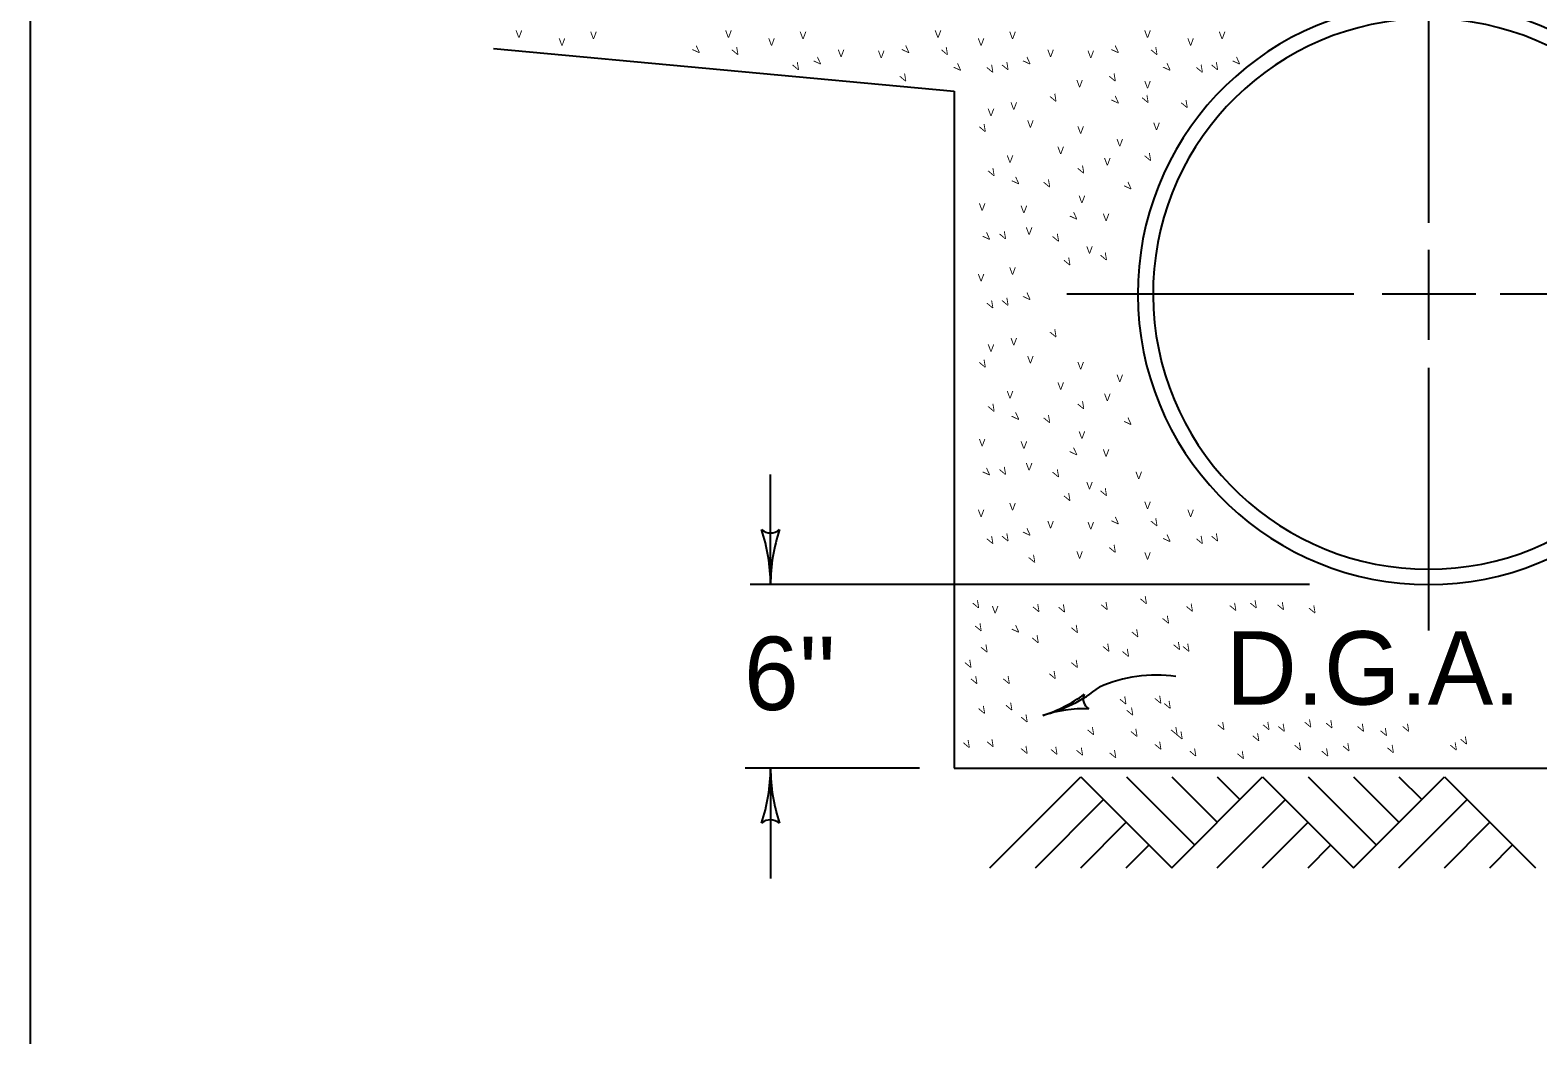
# Model space of a CAD drawing. Extents: x 997.6 to 1036.5, y 998.9 to 1022.4.
# Drawn here: x 1007 to 1011.106, y 1010.919 to 1013.655 of the extents above; entities that cross this region are included whole.
import ezdxf

# ---------------------------------------------------------------- set-up
doc = ezdxf.new("R2010")
doc.units = 0
for name, color, linetype in [('Level 1', 7, 'Continuous'), ('Level 11', 7, 'Continuous'), ('Level 2', 7, 'Continuous'), ('Level 5', 7, 'Continuous')]:
    doc.layers.add(name, color=color, linetype=linetype)

msp = doc.modelspace()

# ---------------------------------------------------------------- linework, layer by layer
at = {"layer": 'Level 1'}
for p, q in [((1010.8078, 1013.6868), (1010.8078, 1013.1302)), ((1008.2614, 1013.6056), (1009.5162, 1013.4886)), ((1009.5162, 1013.4886), (1009.5162, 1011.6451)), ((1010.8078, 1013.057), (1010.8078, 1012.8118)), ((1009.8229, 1012.9368), (1010.6047, 1012.9368)), ((1010.6813, 1012.9368), (1010.9368, 1012.9368)), ((1010.8078, 1012.9368), (1010.8078, 1012.9368)), ((1011.0032, 1012.9368), (1011.8564, 1012.9368)), ((1010.8078, 1012.7351), (1010.8078, 1012.0198)), ((1010.4834, 1012.1451), (1008.9609, 1012.1451)), ((1009.4218, 1011.6451), (1008.9473, 1011.6451)), ((1009.5162, 1011.6451), (1012.0995, 1011.6451)), ((1009.6136, 1011.3739), (1009.8611, 1011.6214)), ((1009.8611, 1011.6214), (1010.1087, 1011.3739)), ((1009.985, 1011.6214), (1010.1705, 1011.4358)), ((1010.1086, 1011.6214), (1010.2323, 1011.4977)), ((1010.1087, 1011.3739), (1010.3562, 1011.6214)), ((1010.2323, 1011.6214), (1010.2943, 1011.5595)), ((1010.3562, 1011.6214), (1010.6037, 1011.3739)), ((1010.48, 1011.6214), (1010.6655, 1011.4358)), ((1010.6037, 1011.3739), (1010.8512, 1011.6214)), ((1010.6037, 1011.6214), (1010.7273, 1011.4977)), ((1010.7273, 1011.6214), (1010.7893, 1011.5595)), ((1010.8512, 1011.6214), (1011.0987, 1011.3739)), ((1009.7374, 1011.3739), (1009.923, 1011.5595)), ((1010.2324, 1011.3739), (1010.418, 1011.5595)), ((1010.7274, 1011.3739), (1010.9131, 1011.5595)), ((1009.8611, 1011.3739), (1009.9848, 1011.4977)), ((1010.3561, 1011.3739), (1010.4798, 1011.4977)), ((1010.8511, 1011.3739), (1010.9749, 1011.4977)), ((1009.9848, 1011.3739), (1010.0468, 1011.4358)), ((1010.4798, 1011.3739), (1010.5418, 1011.4358)), ((1010.9749, 1011.3739), (1011.0368, 1011.4358))]:
    msp.add_line(p, q, dxfattribs=at)
for centre, radius, start, end in [((1010.8078, 1012.9368), 0.7917, 96.0431, 83.9575), ((1010.8078, 1012.9368), 0.75, 96.3817, 83.6183), ((1010.064, 1011.5271), 0.3714, 81.3862, 114.2506), ((1009.6516, 1012.1932), 0.418, 284.6628, 308.4425), ((1009.6394, 1012.1605), 0.39, 287.6109, 306.2796), ((1009.8988, 1011.8336), 0.0312, 156.3855, 238.5022), ((1009.6394, 1012.1605), 0.39, 287.5986, 287.6109), ((1009.8754, 1011.417), 0.39, 88.958, 107.6048)]:
    msp.add_arc(centre, radius, start, end, dxfattribs=at)
at = {"layer": 'Level 11'}
msp.add_lwpolyline([(1007, 1000.5), (1035.5, 1000.5), (1035.5, 1021.5), (1007, 1021.5)], close=True, dxfattribs=at)
at = {"layer": 'Level 5'}
for p, q in [((1009.0162, 1012.1451), (1009.0162, 1012.4451)), ((1009.0162, 1011.6451), (1009.0162, 1011.3442))]:
    msp.add_line(p, q, dxfattribs=at)
for centre, radius, start, end in [((1009.0162, 1012.3233), 0.0375, 228.7746, 310.8913), ((1008.5474, 1012.1451), 0.4687, 0, 18.6688), ((1009.4849, 1012.1451), 0.4687, 161.3472, 179.9939), ((1008.5474, 1012.1451), 0.4687, 359.9878, 0), ((1008.5474, 1011.6451), 0.4687, 341.3472, 359.9939), ((1009.4849, 1011.6451), 0.4687, 179.9878, 180), ((1009.4849, 1011.6451), 0.4687, 180, 198.6688), ((1009.0161, 1011.4668), 0.0375, 48.7746, 130.8913)]:
    msp.add_arc(centre, radius, start, end, dxfattribs=at)

# ---------------------------------------------------------------- texts
at = {"layer": 'Level 1'}
for s, p in [('D.G.A.', (1010.2559, 1011.8181)), ("6''", (1008.9439, 1011.8033))]:
    msp.add_text(s, height=0.2, dxfattribs=at).set_placement(p)
at = {"layer": 'Level 2'}
for p in [(1008.322, 1013.6343), (1008.4393, 1013.613), (1008.525, 1013.6308), (1008.8926, 1013.6343), (1009.0099, 1013.613), (1009.0956, 1013.6308), (1009.4632, 1013.6343), (1009.5805, 1013.613), (1009.6662, 1013.6308), (1010.0338, 1013.6343), (1010.1511, 1013.613), (1010.2368, 1013.6308), (1009.1992, 1013.5821), (1009.3086, 1013.5793), (1009.7698, 1013.5821), (1009.8792, 1013.5793), (1009.8488, 1013.4997), (1010.0338, 1013.4968), (1009.6696, 1013.4384), (1009.6075, 1013.4213), (1009.7148, 1013.3898), (1009.8517, 1013.3732), (1010.0583, 1013.3828), (1009.7973, 1013.3176), (1009.9582, 1013.3388), (1009.6593, 1013.2942), (1009.9243, 1013.2867), (1009.5834, 1013.1636), (1009.6971, 1013.1568), (1009.8551, 1013.1842), (1009.9209, 1013.1355), (1009.7113, 1013.0977), (1009.8758, 1013.0468), (1009.6662, 1012.989), (1009.5805, 1012.9712), (1009.6075, 1012.7794), (1009.6696, 1012.7966), (1009.7148, 1012.7479), (1009.8517, 1012.7313), (1009.9582, 1012.697), (1009.7973, 1012.6758), (1009.6593, 1012.6523), (1009.9243, 1012.6448), (1009.8551, 1012.5423), (1009.5834, 1012.5218), (1009.6971, 1012.5149), (1009.9209, 1012.4937), (1009.7113, 1012.4558), (1010.0098, 1012.4324), (1009.8758, 1012.4049), (1009.5805, 1012.3293), (1009.6662, 1012.3472), (1010.0338, 1012.3506), (1010.1511, 1012.3293), (1009.7698, 1012.2984), (1009.8792, 1012.2956), (1009.8488, 1012.216), (1010.0338, 1012.2132), (1009.6188, 1012.0667)]:
    msp.add_text('V', height=0.02, dxfattribs=at).set_placement(p)
for rotation, p in [(45, (1008.8162, 1013.5874)), (29.9221, (1008.9196, 1013.5837)), (45, (1009.1463, 1013.5565)), (45, (1009.3868, 1013.5874)), (29.9221, (1009.4902, 1013.5837)), (45, (1009.7168, 1013.5565)), (45, (1009.9573, 1013.5874)), (29.9221, (1010.0608, 1013.5837)), (45, (1010.2874, 1013.5565)), (29.9221, (1009.0848, 1013.5425)), (29.9221, (1009.3768, 1013.5116)), (45, (1009.5276, 1013.5393)), (29.9221, (1009.6138, 1013.5356)), (29.9221, (1009.6553, 1013.5425)), (29.9221, (1009.9473, 1013.5116)), (45, (1010.0982, 1013.5393)), (29.9221, (1010.1844, 1013.5356)), (29.9221, (1010.2259, 1013.5425)), (29.9221, (1009.7858, 1013.4566)), (45, (1009.9573, 1013.45)), (29.9221, (1010.0367, 1013.4532)), (29.9221, (1010.1432, 1013.4394)), (29.9221, (1009.5932, 1013.3742)), (29.9221, (1010.0435, 1013.2951)), (29.9221, (1009.6173, 1013.2539)), (45, (1009.6859, 1013.2301)), (29.9221, (1009.7687, 1013.223)), (29.9221, (1009.8614, 1013.2608)), (45, (1009.9917, 1013.2163)), (45, (1009.8439, 1013.1339)), (45, (1009.6066, 1013.0789)), (29.9221, (1009.6484, 1013.0822)), (29.9221, (1009.7928, 1013.0753)), (29.9221, (1009.9233, 1013.0243)), (29.9221, (1009.8237, 1013.0106)), (29.9221, (1009.6138, 1012.8938)), (29.9221, (1009.6553, 1012.9007)), (45, (1009.7168, 1012.9147)), (29.9221, (1009.7858, 1012.8148)), (29.9221, (1009.5932, 1012.7323)), (29.9221, (1009.6173, 1012.6121)), (29.9221, (1009.8614, 1012.6189)), (45, (1009.6859, 1012.5883)), (29.9221, (1009.7687, 1012.5812)), (45, (1009.9917, 1012.5745)), (45, (1009.8439, 1012.4921)), (45, (1009.6066, 1012.4371)), (29.9221, (1009.6484, 1012.4403)), (29.9221, (1009.7928, 1012.4334)), (29.9221, (1009.8237, 1012.3688)), (29.9221, (1009.9233, 1012.3825)), (45, (1009.9573, 1012.3038)), (29.9221, (1010.0608, 1012.3)), (29.9221, (1009.6138, 1012.2519)), (29.9221, (1009.6553, 1012.2588)), (45, (1009.7168, 1012.2728)), (45, (1010.0982, 1012.2556)), (29.9221, (1010.1844, 1012.2519)), (29.9221, (1010.2259, 1012.2588)), (29.9221, (1009.728, 1012.2007)), (29.9221, (1009.9473, 1012.2279)), (29.9221, (1009.5752, 1012.0768)), (29.9221, (1009.9253, 1012.0721)), (29.9221, (1010.032, 1012.0883)), (29.9221, (1010.3312, 1012.0768)), (29.9221, (1010.4053, 1012.0721)), (29.9221, (1009.7395, 1012.0663)), (29.9221, (1009.8093, 1012.0653)), (29.9221, (1010.0923, 1012.035)), (29.9221, (1010.1573, 1012.0675)), (29.9221, (1010.2755, 1012.0698)), (29.9221, (1010.4912, 1012.0628)), (29.9221, (1009.5821, 1012.0142)), (45, (1009.686, 1012.0087)), (29.9221, (1009.8442, 1012.0095)), (29.9221, (1010.0088, 1011.9979)), (29.9221, (1009.5983, 1011.9562)), (29.9221, (1009.7375, 1011.9817)), (29.9221, (1009.93, 1011.9585)), (29.9221, (1010.1224, 1011.9632)), (29.9221, (1010.1479, 1011.9585)), (29.9221, (1009.5543, 1011.9144)), (29.9221, (1009.8442, 1011.9144)), (29.9221, (1009.9833, 1011.9446)), (29.9221, (1009.5705, 1011.8703)), (29.9221, (1009.6587, 1011.8703)), (29.9221, (1009.7838, 1011.8843)), (29.9221, (1009.5914, 1011.7892)), (29.9221, (1009.6656, 1011.7985)), (29.9221, (1009.9763, 1011.8148)), (29.9221, (1009.9949, 1011.7846)), (29.9221, (1010.0714, 1011.817)), (29.9221, (1010.0969, 1011.8031)), (29.9221, (1009.7073, 1011.766)), (29.9221, (1010.243, 1011.7452)), (29.9221, (1010.3659, 1011.7452)), (29.9221, (1010.4796, 1011.7521)), (29.9221, (1010.5375, 1011.7498)), (29.9221, (1009.8883, 1011.7313)), (29.9221, (1010.0065, 1011.7266)), (29.9221, (1010.1155, 1011.7313)), (29.9221, (1010.1294, 1011.7197)), (29.9221, (1010.3381, 1011.715)), (29.9221, (1010.4077, 1011.7405)), (29.9221, (1010.6233, 1011.7405)), (29.9221, (1010.6859, 1011.7289)), (29.9221, (1010.7463, 1011.7405)), (29.9221, (1010.9039, 1011.7058)), (29.9221, (1009.5497, 1011.6964)), (29.9221, (1009.6146, 1011.6988)), (29.9221, (1009.7073, 1011.6803)), (29.9221, (1009.7885, 1011.6779)), (29.9221, (1009.8581, 1011.6756)), (29.9221, (1009.9485, 1011.6686)), (29.9221, (1010.0714, 1011.6918)), (29.9221, (1010.1665, 1011.6733)), (29.9221, (1010.2963, 1011.6663)), (29.9221, (1010.4518, 1011.6895)), (29.9221, (1010.5259, 1011.6733)), (29.9221, (1010.5839, 1011.6872)), (29.9221, (1010.7045, 1011.6825)), (29.9221, (1010.8761, 1011.6895))]:
    msp.add_text('V', height=0.02, rotation=rotation, dxfattribs=at).set_placement(p)

doc.saveas('drawing.dxf')
